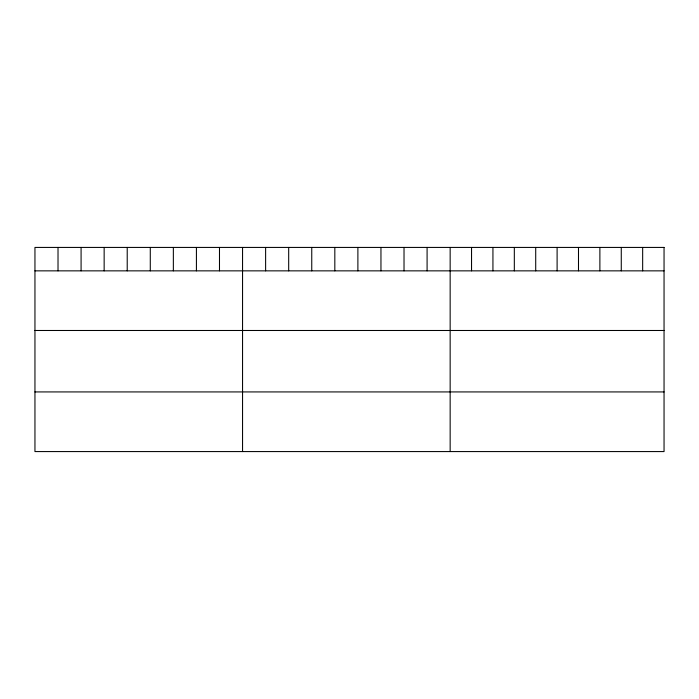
<?xml version="1.0" encoding="UTF-8"?>
<svg xmlns="http://www.w3.org/2000/svg" width="699" height="699" viewBox="0 0 699 699"><rect width="100%" height="100%" fill="white"/><g stroke="black" fill="none" stroke-linecap="round" stroke-linejoin="round"><path stroke-width="1.05" d="M34.95 270.854L664.05 270.854M34.95 330.487L664.05 330.487M34.95 391.929L664.05 391.929M642.661 247.429L642.661 270.854M621.271 247.429L621.271 270.854M599.882 247.429L599.882 270.854M578.492 247.429L578.492 270.854M557.103 247.429L557.103 270.854M535.714 247.429L535.714 270.854M514.324 247.429L514.324 270.854M492.935 247.429L492.935 270.854M471.545 247.429L471.545 270.854M450.156 247.429L450.156 451.571M427.089 247.429L427.089 270.854M404.022 247.429L404.022 270.854M380.955 247.429L380.955 270.854M357.888 247.429L357.888 270.854M334.821 247.429L334.821 270.854M311.754 247.429L311.754 270.854M288.687 247.429L288.687 270.854M265.62 247.429L265.62 270.854M242.553 247.429L242.553 451.571M219.486 247.429L219.486 270.854M196.419 247.429L196.419 270.854M173.352 247.429L173.352 270.854M150.285 247.429L150.285 270.854M127.218 247.429L127.218 270.854M104.151 247.429L104.151 270.854M81.084 247.429L81.084 270.854M58.017 247.429L58.017 270.854M664.05 247.429L34.95 247.429L34.95 451.571L664.05 451.571L664.05 247.429"/></g></svg>
